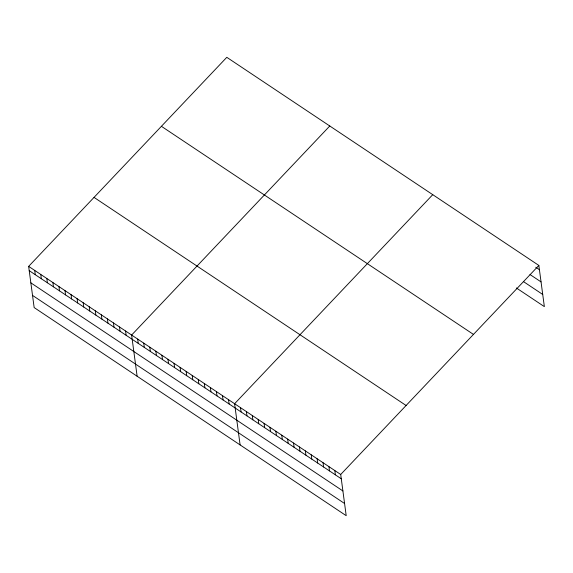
<?xml version="1.0" encoding="UTF-8"?>
<svg xmlns="http://www.w3.org/2000/svg" width="573" height="573" viewBox="0 0 573 573"><rect width="100%" height="100%" fill="white"/><g stroke="black" fill="none" stroke-linecap="round" stroke-linejoin="round"><path stroke-width="0.86" d="M28.65 266.373L340.706 474.48L346.199 515.679L34.151 307.572L28.65 266.373L226.801 57.321L538.849 265.428L544.35 306.627L516.352 287.954M329.776 125.996L131.625 335.047L137.126 376.246M432.751 194.67L234.608 403.721L240.101 444.927M340.706 474.48L538.849 265.428M535.741 267.262L539.422 269.718M529.996 274.531L541.048 281.902M523.572 281.672L542.724 294.45M161.407 126.304L473.463 334.417M94.036 197.384L406.092 405.491M29.223 270.664L341.279 478.777M30.849 282.847L342.905 490.954M32.525 295.396L344.574 503.502M334.811 470.548L335.384 474.845M328.916 466.623L329.489 470.913M323.022 462.69L323.595 466.981M317.127 458.758L317.7 463.048M311.232 454.826L311.805 459.116M305.337 450.894L305.91 455.191M299.443 446.969L300.016 451.259M293.548 443.036L294.121 447.327M287.653 439.104L288.226 443.395M281.758 435.172L282.331 439.462M275.864 431.24L276.437 435.537M269.969 427.308L270.542 431.605M264.074 423.383L264.647 427.673M258.179 419.45L258.752 423.741M252.285 415.518L252.858 419.808M246.397 411.586L246.97 415.876M240.502 407.654L241.075 411.951M228.548 399.682L229.121 403.979M222.489 395.642L223.062 399.94M216.429 391.603L217.002 395.9M210.377 387.563L210.95 391.86M204.317 383.523L204.89 387.821M198.258 379.484L198.831 383.781M192.206 375.444L192.779 379.741M186.146 371.404L186.719 375.702M180.087 367.365L180.66 371.662M174.027 363.325L174.6 367.622M167.975 359.285L168.548 363.583M161.915 355.246L162.488 359.543M155.856 351.206L156.429 355.504M149.804 347.166L150.37 351.464M143.744 343.127L144.317 347.424M137.685 339.087L138.258 343.385M125.573 331.008L126.146 335.298M119.513 326.968L120.086 331.258M113.454 322.928L114.027 327.219M107.395 318.889L107.968 323.179M101.342 314.849L101.915 319.14M95.283 310.81L95.856 315.1M89.223 306.77L89.796 311.06M83.171 302.73L83.737 307.021M77.111 298.691L77.684 302.981M71.052 294.651L71.625 298.941M64.993 290.611L65.566 294.902M58.94 286.572L59.513 290.862M52.881 282.532L53.454 286.822M46.821 278.492L47.394 282.783M40.762 274.453L41.335 278.743M34.709 270.413L35.282 274.703"/></g></svg>
